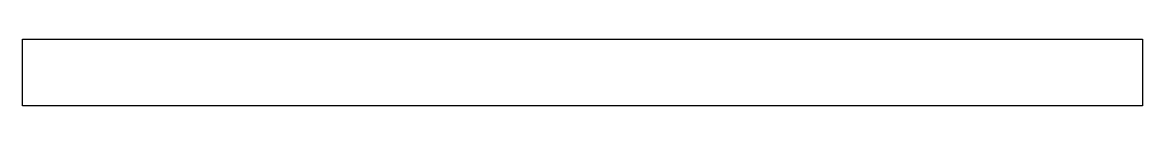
# Model space of a CAD drawing. Extents: x 1172.9 to 1192.9, y 64.3 to 65.5.
import ezdxf

# ---------------------------------------------------------------- set-up
doc = ezdxf.new("R2010")
doc.units = 0
doc.header["$LTSCALE"] = 15
doc.layers.add('CIZGI', color=7, linetype='CONTINUOUS')

msp = doc.modelspace()

# ---------------------------------------------------------------- linework, layer by layer
at = {"layer": 'CIZGI', "ltscale": 0.05}
msp.add_lwpolyline([(1172.864, 64.26), (1172.864, 65.46), (1192.864, 65.46), (1192.864, 64.26)], close=True, dxfattribs=at)

doc.saveas('drawing.dxf')
